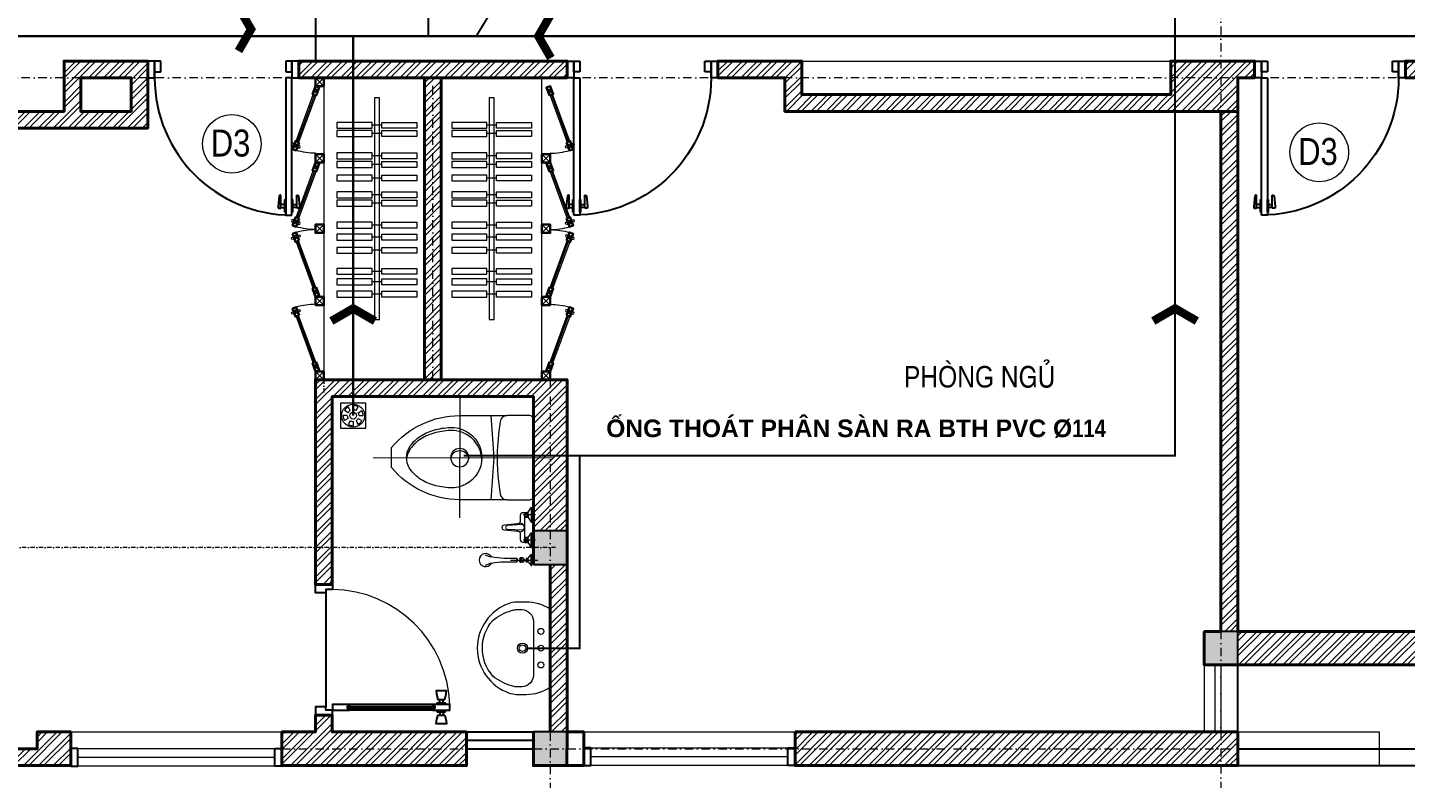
# Model space of a CAD drawing. Header units: millimetres. Extents: x 615730 to 2792744, y 139412 to 597571.
# Drawn here: x 1326353 to 1334570, y 260882 to 265358 of the extents above; entities that cross this region are included whole.
import ezdxf
from ezdxf.enums import TextEntityAlignment as Align

# ---------------------------------------------------------------- set-up
doc = ezdxf.new("R2010")
doc.units = ezdxf.units.MM
doc.header["$MEASUREMENT"] = 0
for name, pattern in [('DASHDOT', [1, 0.5, -0.25, 0, -0.25]), ('DASHED2', [0.375, 0.25, -0.125]), ('HIDDEN2', [0.1875, 0.125, -0.0625])]:
    doc.linetypes.add(name, pattern=pattern)
doc.layers.get('0').update_dxf_attribs({"lineweight": 5})
for name, color, linetype, lineweight in [('1', 1, 'Continuous', 40), ('1L', 1, 'Continuous', 9), ('AN_0.20', 2, 'Continuous', 20), ('CHITIET', 144, 'Continuous', 5), ('HATCH', 42, 'Continuous', 5), ('Ncua', 121, 'Continuous', 18), ('net dut', 6, 'DASHDOT', 40), ('NETNGOAITUONG', 1, 'Continuous', 40), ('NTHAY1', 61, 'Continuous', 25), ('TIM TRUC', 149, 'DASHDOT', 9), ('VATDUNG', 33, 'Continuous', 13), ('VLIEU', 250, 'Continuous', 9)]:
    doc.layers.add(name, color=color, linetype=linetype, lineweight=lineweight)
for name, color, linetype in [('AN_TEXT', 254, 'Continuous'), ('CUA', 132, 'Continuous'), ('DOORS', 1, 'Continuous'), ('NET MANH', 252, 'Continuous'), ('NETCAT', 4, 'Continuous'), ('SWING', 7, 'Continuous'), ('TEXT', 2, 'Continuous'), ('THBI-VS', 1, 'Continuous'), ('VL', 155, 'Continuous')]:
    doc.layers.add(name, color=color, linetype=linetype)
doc.styles.add('romans', font='romans.shx', dxfattribs={"height": 240})
doc.styles.get("Standard").update_dxf_attribs({"font": ''})
doc.styles.add('STYLE2', font='')
doc.styles.get('Standard').set_extended_font_data('VNI-Avo')
doc.styles.get('STYLE2').set_extended_font_data('.VnArial NarrowH')
pattern_1 = [(45, (655694.78, -28752.8), (-44.194174, 44.194174), []), (45, (655694.78, -28721.55), (-44.194174, 44.194174), [])]

# ---------------------------------------------------------------- blocks, each defined once
blk = doc.blocks.new('08PDRR02')
at = {"color": 0, "linetype": 'ByBlock'}
for p, q in [((1, 0), (0, 0)), ((0, 0), (0, -1)), ((1, -1), (1, 0)), ((0, -1), (1, -1))]:
    blk.add_line(p, q, dxfattribs=at)
blk = doc.blocks.new('08PDNB02')
at = {"color": 0, "linetype": 'ByBlock'}
for p, q in [((0, -1.62), (0, 1.62)), ((0, 1.62), (0.25, 1.62)), ((0.25, -1.62), (0.25, 1.62)), ((0.25, 0.38), (1.25, 0.38)), ((1.25, -0.55), (1.25, 2.75)), ((1.25, 2.75), (1.54, 2.75)), ((1.54, 2.75), (1.69, 2.59)), ((1.69, 2.59), (1.95, -0.13)), ((0.25, -1.62), (0, -1.62)), ((1.25, -0.38), (0.25, -0.38)), ((1.95, -0.55), (1.25, -0.55)), ((1.95, -0.13), (1.95, -0.55))]:
    blk.add_line(p, q, dxfattribs=at)
blk = doc.blocks.new('*U45')
at = {"layer": 'DOORS', "color": 0, "linetype": 'Continuous', "ltscale": 200}
for p, q in [((0, 15), (0, 55)), ((900, 15), (900, 55)), ((0, -25), (0, -55)), ((900, -25), (900, -55))]:
    blk.add_line(p, q, dxfattribs=at)
at = {"layer": 'SWING', "color": 1, "linetype": 'Continuous', "ltscale": 200}
blk.add_arc((0, 55), 900, 0, 90, dxfattribs=at)
at = {"layer": 'DOORS', "color": 8, "linetype": 'Continuous', "ltscale": 200, "xscale": 25.4, "yscale": 25.4, "zscale": 25.4, "rotation": 180}
blk.add_blockref('08PDNB02', (0, 895), dxfattribs=at)
at = {"layer": 'DOORS', "color": 0, "linetype": 'Continuous', "ltscale": 200, "xscale": 900, "yscale": 39.99999999999999, "rotation": 90}
blk.add_blockref('08PDRR02', (0, 55), dxfattribs=at)
at = {"layer": 'DOORS', "color": 8, "linetype": 'Continuous', "ltscale": 200, "xscale": 25.4, "yscale": -25.4, "zscale": 25.4}
blk.add_blockref('08PDNB02', (40, 895), dxfattribs=at)
at = {"layer": 'DOORS', "color": 0, "linetype": 'Continuous', "ltscale": 200, "xscale": 45, "yscale": 110}
for p in [(-45, 55), (900, 55)]:
    blk.add_blockref('08PDRR02', p, dxfattribs=at)
at = {"layer": 'DOORS', "color": 1, "linetype": 'Continuous', "ltscale": 200, "xscale": 39.99999999999999, "yscale": 69.99999999999999}
for p in [(0, 15), (860, 15)]:
    blk.add_blockref('08PDRR02', p, dxfattribs=at)
blk = doc.blocks.new('A$C15981CF1')
at = {"color": 8, "linetype": 'Continuous'}
for p, q in [((81, 101.2), (81, 598.8)), ((97.5, 611.2), (97.5, 88.8)), ((114.1, 101.2), (114.1, 598.7)), ((70.9, 60.7), (50.6, 60.7)), ((70.9, 40.5), (50.6, 40.5)), ((124.2, 60.7), (144.5, 60.7)), ((124.2, 40.5), (144.5, 40.5))]:
    blk.add_line(p, q, dxfattribs=at)
for points in [[(101.2, 740.5), (101.2, 801.3), (50.6, 801.3), (50.6, 700), (81, 700), (81, 740.5)], [(780, 740.5), (780, 801.3), (830.6, 801.3), (830.6, 700), (800.3, 700), (800.3, 740.5)], [(81, 598.8), (90.9, 598.8), (90.9, 611.2), (104.2, 611.2), (104.2, 598.7), (114.1, 598.7), (114.1, 700), (81, 700)], [(90.9, 88.8), (90.9, 101.2), (81, 101.2), (81, 0), (114.1, 0), (114.1, 101.3), (104.2, 101.3), (104.2, 88.8)], [(50.6, 30.4), (17.6, 21.8), (0, 20.2), (0, 81), (17.6, 79.4), (50.6, 70.9)], [(144.5, 30.4), (177.5, 21.8), (195.1, 20.2), (195.1, 81), (177.5, 79.4), (144.5, 70.9)]]:
    blk.add_lwpolyline(points, close=True, dxfattribs=at)
for points in [[(81, 78), (75.9, 78, 0.414214), (70.9, 72.9), (70.9, 29.7, 0.414214), (75.9, 24.6), (81, 24.6)], [(114.1, 78), (119.2, 78, -0.414214), (124.2, 72.9), (124.2, 29.7, -0.414214), (119.2, 24.6), (114.1, 24.6)]]:
    blk.add_lwpolyline(points, format="xyb", dxfattribs=at)
at = {"layer": '1L', "color": 8, "linetype": 'Continuous'}
for p, q in [((90.9, 611.2), (90.9, 88.8)), ((104.2, 611.2), (104.2, 88.8))]:
    blk.add_line(p, q, dxfattribs=at)
at = {"layer": '1L', "color": 8}
blk.add_arc((89.9, 710.1), 710.4, 271.94858, 359.18936, dxfattribs=at)
blk = doc.blocks.new('A$C1697067F')
at = {"layer": 'NETCAT', "color": 8, "linetype": 'Continuous'}
blk.add_blockref('A$C15981CF1', (0, 0), dxfattribs=at)
blk = doc.blocks.new('vtt2')
at = {"layer": 'VATDUNG'}
for p, q in [((-10.1, 0), (10.1, 0)), ((10.1, 0), (10.1, -10.1)), ((139.9, 0), (139.9, -10.1)), ((160.1, 0), (139.9, 0)), ((-43.6, -15.6), (-43.6, -11)), ((-43.6, -11), (43.6, -11)), ((-15.7, -33.5), (-43.6, -15.6)), ((-43.6, -15.6), (43.6, -15.6)), ((0, -33.5), (-15.7, -33.5)), ((-14.8, -50.8), (-14.8, -38.7)), ((-13, -36.7), (-13.6, -33.5)), ((-12.8, -36.7), (-9.6, -36.7)), ((10.1, -10.1), (-10.1, -10.1)), ((-9.1, -55.9), (-9.1, -52.7)), ((-6.9, -52.1), (-6.9, -37.3)), ((-4.3, -36.7), (4.3, -36.7)), ((4.3, -52.8), (-4.3, -52.8)), ((0, -33.5), (15.7, -33.5)), ((6.9, -52.1), (6.9, -37.3)), ((9.1, -55.9), (9.1, -52.7)), ((9.6, -36.7), (12.8, -36.7)), ((12.8, -52.8), (9.6, -52.8)), ((13, -36.7), (13.6, -33.5)), ((14.8, -38.7), (14.8, -50.8)), ((15.7, -33.5), (43.6, -15.6)), ((43.6, -15.6), (43.6, -11)), ((57.9, -68.1), (62.6, -155.9)), ((92.1, -68.1), (87.4, -155.9)), ((106.4, -15.6), (106.4, -11)), ((193.6, -11), (106.4, -11)), ((134.3, -33.5), (106.4, -15.6)), ((193.6, -15.6), (106.4, -15.6)), ((150, -33.5), (134.3, -33.5)), ((135.2, -38.7), (135.2, -50.8)), ((137, -36.7), (136.4, -33.5)), ((140.4, -36.7), (137.2, -36.7)), ((137.2, -52.8), (140.4, -52.8)), ((139.9, -10.1), (160.1, -10.1)), ((140.9, -55.9), (140.9, -52.7)), ((143.1, -52.1), (143.1, -37.3)), ((154.3, -36.7), (145.7, -36.7)), ((145.7, -52.8), (154.3, -52.8)), ((150, -33.5), (165.7, -33.5)), ((156.9, -52.1), (156.9, -37.3)), ((159.1, -55.9), (159.1, -52.7)), ((162.8, -36.7), (159.6, -36.7)), ((163, -36.7), (163.6, -33.5)), ((164.8, -50.8), (164.8, -38.7)), ((165.7, -33.5), (193.6, -15.6)), ((193.6, -15.6), (193.6, -11)), ((237.1, -15.3), (237.1, -11)), ((301.9, -11), (237.1, -11)), ((260.9, -34.8), (237.1, -15.3)), ((301.9, -15.3), (237.1, -15.3)), ((257, -65), (257, -78.4)), ((280.5, -36.6), (258.5, -36.6)), ((258.5, -43.3), (258.5, -36.6)), ((258.5, -43.3), (280.5, -43.3)), ((260.9, -34.8), (269.5, -34.8)), ((260.9, -45.1), (269.5, -45.1)), ((265.7, -59.9), (267.2, -47.3)), ((278.1, -34.8), (269.5, -34.8)), ((278.1, -45.1), (269.5, -45.1)), ((273.3, -59.9), (271.8, -47.3)), ((278.1, -34.8), (301.9, -15.3)), ((280.5, -43.3), (280.5, -36.6)), ((282, -65), (282, -78.4)), ((301.9, -15.3), (301.9, -11))]:
    blk.add_line(p, q, dxfattribs=at)
at = {"layer": 'VATDUNG', "linetype": 'Continuous'}
for p, q in [((0, 10.9), (0, -62.4)), ((150, 10.9), (150, -62.4)), ((269.5, -138.3), (269.5, 24)), ((259.5, -43.3), (259.5, -36.6)), ((260.5, -43.3), (260.5, -36.6)), ((261.5, -43.3), (261.5, -36.6)), ((262.5, -43.3), (262.5, -36.6)), ((262.9, -85.1), (262.9, -73.3)), ((263.5, -43.3), (263.5, -36.6)), ((264.5, -43.3), (264.5, -36.6)), ((265.5, -43.3), (265.5, -36.6)), ((266.5, -43.3), (266.5, -36.6)), ((267.5, -43.3), (267.5, -36.6)), ((268.5, -43.3), (268.5, -36.6)), ((269.5, -43.3), (269.5, -36.6)), ((270.5, -43.3), (270.5, -36.6)), ((271.5, -43.3), (271.5, -36.6)), ((272.5, -43.3), (272.5, -36.6)), ((273.5, -43.3), (273.5, -36.6)), ((274.5, -43.3), (274.5, -36.6)), ((275.5, -43.3), (275.5, -36.6)), ((276.1, -85.1), (276.1, -73.3)), ((276.5, -43.3), (276.5, -36.6)), ((277.5, -43.3), (277.5, -36.6)), ((278.5, -43.3), (278.5, -36.6)), ((279.5, -43.3), (279.5, -36.6))]:
    blk.add_line(p, q, dxfattribs=at)
at = {"layer": 'VATDUNG'}
for points in [[(-10.1, -10.1), (-10.1, 0)], [(160.1, -10.1), (160.1, 0)]]:
    blk.add_lwpolyline(points, dxfattribs=at)
for points in [[(-9.6, -52.8), (-12.8, -52.8, -0.414214), (-14.8, -50.8)], [(52.9, -94.7, -0.076151), (50, -87.5, 0.253452), (33.2, -78.4), (1.3, -78.4, -0.414214), (-14.7, -62.4), (-14.7, -55.9), (164.7, -55.9), (164.7, -62.4, -0.414214), (148.7, -78.4), (116.8, -78.4, 0.253452), (100, -87.5, -0.076151), (97.1, -94.7)], [(159.6, -52.8), (162.8, -52.8, 0.414214), (164.8, -50.8)], [(266, -57.5, 0.018576), (264.5, -57.8, 0.076901), (260.7, -59.4, 0.107156), (257.9, -62.2, 0.146395), (257, -65, 0.146395)], [(269.5, -70.5, 0.063925), (264.5, -71.2, 0.076901), (260.7, -72.8, 0.107156), (257.9, -75.6, 0.146395), (257, -78.4, 0.146395), (257.9, -81.2, 0.107156), (260.7, -83.9, 0.045668), (262.9, -85.1, 0.063925)], [(276.1, -85.1, 0.045668), (278.3, -83.9, 0.107156), (281.1, -81.2, 0.146395), (282, -78.4, 0.146395), (281.1, -75.6, 0.107156), (278.3, -72.8, 0.076901), (274.5, -71.2, 0.063925), (269.5, -70.5, 0.063925)], [(282, -65, 0.146395), (281.1, -62.2, 0.107156), (278.3, -59.4, 0.076901), (274.5, -57.8, 0.018576), (273, -57.5, 0.063925)], [(53.1, -96.3), (61.4, -174.7, 1.184895), (88.6, -174.7), (97, -94.9)], [(261.6, -99.8, 0.24616), (259.5, -102.6), (259.5, -176.9, -0.04738), (251, -252.2, 3.957386), (288, -252.2, -0.04738), (279.5, -176.9), (279.5, -102.6, 0.182299), (278.2, -100.3, 0.036518), (277.4, -96.9, 0.144549), (261.6, -96.9, 0.036518), (260.8, -100.3)]]:
    blk.add_lwpolyline(points, format="xyb", dxfattribs=at)
at = {"layer": 'VATDUNG', "linetype": 'Continuous'}
for points in [[(269.5, -72, 0.063925), (264.9, -72.6, 0.076901), (261.5, -74.1, 0.107156), (259.1, -76.4, 0.146395), (258.5, -78.4, 0.146395), (259.1, -80.3, 0.107156), (261.5, -82.7, 0.033209), (262.9, -83.4, 0.063925)], [(276.1, -83.4, 0.033209), (277.5, -82.7, 0.107156), (279.9, -80.3, 0.146395), (280.5, -78.4, 0.146395), (279.9, -76.4, 0.107156), (277.5, -74.1, 0.076901), (274.1, -72.6, 0.063925), (269.5, -72, 0.063925)]]:
    blk.add_lwpolyline(points, format="xyb", dxfattribs=at)
at = {"layer": 'VATDUNG'}
for centre, radius, start, end in [((-12.8, -38.7), 2, 90, 180), ((-22.8, -97.2), 61.9, 75.17338, 77.7048), ((-22.8, 7.7), 61.9, 282.2952, 284.82662), ((8.9, -97.2), 61.9, 102.2952, 104.82662), ((8.9, 7.7), 61.9, 255.17338, 257.7048), ((-8.9, -97.2), 61.9, 75.17338, 77.7048), ((-8.9, 7.7), 61.9, 282.2952, 284.82662), ((22.8, -97.2), 61.9, 102.2952, 104.82662), ((22.8, 7.7), 61.9, 255.17338, 257.7048), ((12.8, -38.7), 2, 0, 90), ((12.8, -50.8), 2, 270, 0), ((75, -81.6), 25.7, 346.81476, 193.18524), ((137.2, -38.7), 2, 90, 180), ((137.2, -50.8), 2, 180, 270), ((127.2, -97.2), 61.9, 75.17338, 77.7048), ((127.2, 7.7), 61.9, 282.2952, 284.82662), ((158.9, -97.2), 61.9, 102.2952, 104.82662), ((158.9, 7.7), 61.9, 255.17338, 257.7048), ((141.1, -97.2), 61.9, 75.17338, 77.7048), ((141.1, 7.7), 61.9, 282.2952, 284.82662), ((172.8, -97.2), 61.9, 102.2952, 104.82662), ((172.8, 7.7), 61.9, 255.17338, 257.7048), ((162.8, -38.7), 2, 0, 90), ((261.3, -36.3), 1.64, 104.04866, 187.50649), ((261.3, -43.6), 1.64, 172.49351, 255.95134), ((269.1, -43.3), 4.42, 204.18155, 274.5789), ((268, -60.2), 2.4, 173.05359, 247.30921), ((269.5, -56.7), 6.2, 247.30921, 292.69079), ((269.9, -43.3), 4.42, 265.4211, 335.81845), ((271, -60.2), 2.4, 292.69079, 6.94641), ((277.7, -36.3), 1.64, 352.49351, 75.95134), ((277.7, -43.6), 1.64, 284.04866, 7.50649), ((75, -81.6), 25.7, 210.60404, 233.59857), ((33.2, -98.4), 20, 6.01469, 10.67815), ((75, -155.3), 12.4, 183.07101, 356.92899), ((75, -81.6), 25.7, 306.40143, 329.39596), ((116.8, -98.4), 20, 169.32185, 173.98531), ((269.5, -126.6), 28, 73.54982, 106.45018), ((275.8, -103.2), 3.78, 49.83614, 63.82585), ((-23251, 9104.2), 25297.4, 338.19981, 338.25273), ((31.2, -193.6), 227.5, 340.69292, 344.59806), ((-141.1, -169.6), 400.7, 347.84108, 348.1128), ((680.1, -169.6), 400.7, 191.8872, 192.15892), ((507.8, -193.6), 227.5, 195.40194, 199.30708), ((23790, 9104.2), 25297.4, 201.74727, 201.80019)]:
    blk.add_arc(centre, radius, start, end, dxfattribs=at)
blk = doc.blocks.new('A$C2E0F34A2')
at = {"color": 126, "lineweight": 9}
for p, q in [((0, 0), (50, 50)), ((50, 0), (0, 50))]:
    blk.add_line(p, q, dxfattribs=at)
at = {"lineweight": 30}
blk.add_lwpolyline([(50, 50), (0, 50), (0, 0), (50, 0)], close=True, dxfattribs=at)
blk = doc.blocks.new('A$C53DA2F3A')
at = {"color": 126, "lineweight": 9}
for p, q in [((91, 51), (579, 229)), ((572, 248), (671, 240)), ((586, 209), (656, 279)), ((0, 39), (98, 31)), ((14, 0), (84, 70))]:
    blk.add_line(p, q, dxfattribs=at)
blk.add_lwpolyline([(96, 37), (584, 215), (574, 242), (86, 64)], close=True)
at = {"lineweight": 30}
for points in [[(586, 209), (671, 240), (656, 279), (572, 248)], [(98, 31), (14, 0), (0, 39), (84, 70)]]:
    blk.add_lwpolyline(points, close=True, dxfattribs=at)
for centre in [(609, 276), (633, 212)]:
    blk.add_circle(centre, 13.3)
at = {"color": 126, "lineweight": 9}
blk.add_arc((-10, 37), 710, 0.1773, 16.5715, dxfattribs=at)
blk = doc.blocks.new('A$C7FCA254A')
at = {"layer": 'VLIEU', "extrusion": (-1.22461e-16, 4.94336e-30, -1)}
for points in [[(-410.4, 570), (-409.8, 0)], [(-557.6, 484.3), (-571.6, 284.8), (-557.2, 85.3)], [(0, 285.4), (-851.7, 284.5)]]:
    blk.add_lwpolyline(points, dxfattribs=at)
for points in [[(-634.1, 85.3), (-409.9, 85.5, 0.218492), (-87, 237.8), (-87.1, 332.8, 0.218492), (-410.3, 484.5), (-634.5, 484.3)], [(-514.6, 277.8, -0.414259), (-365.1, 413.4, -0.060335), (-287.3, 401.1, -0.081386), (-219.1, 369.1, -0.106971), (-171.7, 318.9, -0.116903), (-158.6, 278.1, -0.116903)]]:
    blk.add_lwpolyline(points, format="xyb", dxfattribs=at)
for points in [[(-761.4, 108.9), (-761.8, 460.4, -0.414214), (-738, 484.2), (-634.5, 484.3, -0.379919), (-601.4, 455), (-594.5, 397.1, -0.059314), (-594.2, 172.5), (-601.1, 114.6, -0.379919), (-634.1, 85.3), (-737.6, 85.2, -0.414214)], [(-365.1, 427.6, 1.051391), (-364.8, 142.5, 0.060335), (-287, 154.9, 0.081386), (-218.9, 187, 0.106971), (-171.6, 237.3, 0.136416), (-158.3, 285.3, 0.136416), (-171.7, 333.2, 0.106971), (-219.1, 383.4, 0.081386), (-287.3, 415.4, 0.060335)]]:
    blk.add_lwpolyline(points, format="xyb", close=True, dxfattribs=at)
blk.add_circle((-410.1, 285), 42.8, dxfattribs=at)
blk.add_arc((-410.1, 275.5), 42.8, 6.43877, 173.68003, dxfattribs=at)
blk = doc.blocks.new('A$C27AD62B1')
at = {"layer": 'NETCAT', "rotation": 90}
blk.add_blockref('A$C7FCA254A', (570, 0), dxfattribs=at)
blk = doc.blocks.new('LAV3')
at = {"color": 0, "linetype": 'ByBlock'}
for points in [[(-275, -203.4, 0.073543), (-267, -244.9, 0.712116), (267.1, -244.4, 0.073543), (275, -202.9), (275, -143.5, 0.151566), (231.8, 0), (-231.8, 0, 0.152056), (-275, -144)], [(166, -342.6, -0.374236), (-165.7, -342.9, -0.103818), (-224.5, -230, -0.071348), (-230, -202.3), (-230, -170, -0.399589), (-160, -99.9), (151.7, -99.9, -0.433457), (230, -169.6), (230, -201.9, -0.071348), (224.6, -229.6, -0.103818)]]:
    blk.add_lwpolyline(points, format="xyb", close=True, dxfattribs=at)
for centre, radius in [((-100.1, -56), 18), ((-0.1, -55.9), 18), ((99.9, -55.9), 18), ((0, -165.5), 30), ((0, -165.5), 20)]:
    blk.add_circle(centre, radius, dxfattribs=at)
blk = doc.blocks.new('GA')
at = {"layer": 'VATDUNG', "ltscale": 3}
for p, q in [((-35.1, 0), (-60, 0)), ((-30.4, 17.5), (-52, 30)), ((-17.5, 30.4), (-30, 52)), ((0, 35.1), (0, 60)), ((17.5, 30.4), (30, 52)), ((30.4, 17.5), (52, 30)), ((-30.4, -17.5), (-52, -30)), ((-17.5, -30.4), (-30, -52)), ((0, -35.1), (0, -60)), ((17.5, -30.4), (30, -52)), ((30.4, -17.5), (52, -30)), ((35.1, 0), (60, 0))]:
    blk.add_line(p, q, dxfattribs=at)
blk.add_lwpolyline([(-75, -75), (75, -75), (75, 75), (-75, 75)], close=True, dxfattribs=at)
for radius in [68.4, 20.2]:
    blk.add_circle((0, 0), radius, dxfattribs=at)
for radius, start, end in [(60, 180, 210), (60, 120, 150), (35.1, 180, 210), (35.1, 120, 150), (60, 60, 90), (35.1, 60, 90), (35.1, 0, 30), (60, 0, 30), (60, 240, 270), (35.1, 240, 270), (35.1, 300, 330), (60, 300, 330)]:
    blk.add_arc((0, 0), radius, start, end, dxfattribs=at)

msp = doc.modelspace()

# ---------------------------------------------------------------- hatches: boundary and pattern name
at = {"layer": 'VLIEU', "ltscale": 10}
h = msp.add_hatch(dxfattribs=at)
h.set_pattern_fill('STEEL', color=256, scale=500, style=0)
h.set_pattern_definition(pattern_1)
h.paths.add_polyline_path([(1322269.6, 266077.4), (1322069.6, 266077.4), (1322069.6, 265558.8), (1322269.6, 265558.8)])
h.paths.add_polyline_path([(1322269.6, 265358.8), (1322069.6, 265358.8), (1322069.6, 264958.8), (1322469.6, 264958.8), (1322469.6, 265058.8), (1322469.6, 265158.8), (1322269.6, 265158.8)])
h.paths.add_polyline_path([(1324269.9, 265158.8), (1323369.9, 265158.8), (1323369.9, 264958.8), (1324169.9, 264958.8), (1324169.9, 262358.8), (1322569.9, 262358.8), (1322569.9, 262258.8), (1322069.9, 262258.8), (1322069.9, 262358.8), (1321669.9, 262358.8), (1321669.9, 262258.8), (1321169.9, 262258.8), (1321169.9, 262358.8), (1320769.9, 262358.8), (1320769.9, 262733.8), (1320569.9, 262733.8), (1320569.9, 262058.8), (1321169.9, 262058.8), (1321169.9, 262158.8), (1321669.9, 262158.8), (1321669.9, 262058.8), (1322069.9, 262058.8), (1322069.9, 262158.8), (1322569.9, 262158.8), (1322569.9, 262058.8), (1322969.9, 262058.8), (1322969.9, 262158.8), (1323469.9, 262158.8), (1323469.9, 262058.8), (1324069.9, 262058.8), (1324069.9, 261958.8), (1324269.9, 261958.8), (1324269.9, 264758.8), (1327069.9, 264758.8), (1327069.9, 265158.8), (1326570.4, 265158.8), (1326570.4, 264858.8), (1324269.9, 264858.8)])
h.paths.add_polyline_path([(1326670.4, 265058.8), (1326969.9, 265058.8), (1326969.9, 264858.8), (1326670.4, 264858.8)], flags=16)
h = msp.add_hatch(dxfattribs=at)
h.set_pattern_fill('STEEL', color=256, scale=500, style=0)
h.set_pattern_definition(pattern_1)
h.paths.add_polyline_path([(1328819.9, 265058.8), (1328719.9, 265058.8), (1328719.9, 263258.8), (1328819.9, 263258.8)])
h.paths.add_polyline_path([(1329569.9, 265158.8), (1327969.9, 265158.8), (1327969.9, 265058.8), (1329369.9, 265058.8), (1329469.9, 265058.8), (1329569.9, 265058.8)])
h = msp.add_hatch(dxfattribs=at)
h.set_pattern_fill('STEEL', color=256, scale=500, style=0)
h.set_pattern_definition(pattern_1)
h.paths.add_polyline_path([(1333569.9, 265058.8), (1333669.9, 265058.8), (1333669.9, 265158.8), (1333169.9, 265158.8), (1333169.9, 264958.7), (1330969.4, 264958.7), (1330969.4, 265158.8), (1330469.9, 265158.8), (1330469.9, 265058.8), (1330869.4, 265058.8), (1330869.4, 264858.7), (1333569.9, 264858.7)])
h = msp.add_hatch(dxfattribs=at)
h.set_pattern_fill('STEEL', color=256, scale=500, style=0)
h.set_pattern_definition(pattern_1)
h.paths.add_polyline_path([(1336869.7, 265158.8), (1334569.8, 265158.8), (1334569.8, 265058.8), (1336869.7, 265058.8)])
h.paths.add_polyline_path([(1337069.7, 264858.8), (1338269.3, 264858.8), (1338269.3, 265158.8), (1338169.3, 265158.8), (1338169.3, 264958.8), (1337069.7, 264958.8), (1337069.7, 264958.8), (1336869.7, 264958.8), (1336869.7, 261758.8), (1336469.7, 261758.8), (1336469.7, 261558.8), (1338194.7, 261558.8), (1338194.7, 261758.8), (1337269.7, 261758.8), (1337069.7, 261758.8), (1337069.7, 263758.8), (1337372.4, 263758.8, -0.84099), (1337421.6, 263758.8), (1337522.4, 263758.8, -0.84099), (1337571.6, 263758.8), (1337672.4, 263758.8, -0.84099), (1337721.6, 263758.8), (1338189.7, 263758.8), (1338189.7, 263858.8), (1337069.7, 263858.8), (1337069.7, 264034), (1337069.7, 264034), (1337069.7, 264610), (1337069.7, 264610)])
h = msp.add_hatch(dxfattribs=at)
h.set_pattern_fill('STEEL', color=256, scale=500, style=0)
h.set_pattern_definition(pattern_1)
h.paths.add_polyline_path([(1333569.9, 263308.8), (1333569.9, 264858.7), (1333469.9, 264858.7), (1333469.9, 263417.1), (1333469.9, 263417.1), (1333469.9, 261758.8), (1333569.9, 261758.8), (1333569.9, 263308.8)])
h = msp.add_hatch(dxfattribs=at)
h.set_pattern_fill('STEEL', color=256, scale=500, style=0)
h.set_pattern_definition(pattern_1)
h.paths.add_polyline_path([(1328169.9, 263158.8), (1329369.9, 263158.8), (1329369.9, 263010.1, -0.000071), (1329369.9, 263010.1), (1329369.9, 262600.5), (1329369.9, 262357.7), (1329569.9, 262357.7), (1329569.9, 263258.8), (1328069.9, 263258.8), (1328069.9, 262038.8), (1328169.9, 262038.8)])
h.paths.add_polyline_path([(1329569.9, 262157.7), (1329469.7, 262157.7), (1329469.8, 261835.5, -0.071668), (1329470.8, 261828.5, -0.071598), (1329469.8, 261821.4), (1329469.8, 261685.5, -0.070921), (1329470.8, 261678.5, -0.070851), (1329469.8, 261671.5), (1329469.8, 261535.4, -0.070166), (1329470.8, 261528.5, -0.070096), (1329469.8, 261521.6), (1329469.9, 261158.8), (1329569.9, 261158.8), (1329569.9, 261158.8)])
h = msp.add_hatch(dxfattribs=at)
h.set_pattern_fill('STEEL', color=256, scale=500, style=0)
h.set_pattern_definition([(45, (655694.78, -27707.97), (-44.194174, 44.194174), []), (45, (655694.78, -27676.72), (-44.194174, 44.194174), [])])
h.paths.add_polyline_path([(1335209.7, 261758.8), (1333569.9, 261758.8), (1333569.9, 261558.8), (1335209.7, 261558.8)])
h = msp.add_hatch(dxfattribs=at)
h.set_pattern_fill('STEEL', color=256, scale=500, style=0)
h.set_pattern_definition(pattern_1)
h.paths.add_polyline_path([(1326609.9, 261060.5), (1326609.9, 261158.8), (1326409.9, 261158.8), (1326409.9, 261058.8), (1324269.9, 261058.8), (1324269.9, 261358.8), (1324069.9, 261358.8), (1324069.9, 261158.8), (1323469.9, 261158.8), (1323469.9, 260958.8), (1326609.9, 260958.8)])
h = msp.add_hatch(dxfattribs=at)
h.set_pattern_fill('STEEL', color=256, scale=500, style=0)
h.set_pattern_definition(pattern_1)
h.paths.add_polyline_path([(1328969.9, 261158.8), (1328169.9, 261158.8), (1328169.9, 261258.8), (1328069.9, 261258.8), (1328069.9, 261158.8), (1327869.9, 261158.8), (1327869.9, 260958.8), (1328969.9, 260958.8)])
h = msp.add_hatch(dxfattribs=at)
h.set_pattern_fill('STEEL', color=256, scale=500, style=0)
h.set_pattern_definition(pattern_1)
h.paths.add_polyline_path([(1333569.9, 261158.8), (1330929.9, 261158.8), (1330929.9, 260958.8), (1333569.9, 260958.8), (1333569.9, 261058.8), (1333569.9, 261058.8)])

# ---------------------------------------------------------------- linework, layer by layer
at = {"layer": 'AN_0.20', "color": 3}
for centre in [(1327571.3, 264665.1), (1334056, 264614.6)]:
    msp.add_circle(centre, 175, dxfattribs=at)
at = {"layer": 'CUA'}
for points in [[(1326652.1, 261060.5), (1326609.9, 261060.5), (1326609.9, 260954.8), (1326652.1, 260954.8), (1326652.1, 261060.5)], [(1327827.6, 261060.5), (1327869.9, 261060.5), (1327869.9, 260954.8), (1327827.6, 260954.8), (1327827.6, 261060.5)], [(1329712.1, 261064.4), (1329669.9, 261064.4), (1329669.9, 260958.8), (1329712.1, 260958.8), (1329712.1, 261064.4)], [(1330887.6, 261064.4), (1330929.9, 261064.4), (1330929.9, 260958.8), (1330887.6, 260958.8), (1330887.6, 261064.4)]]:
    msp.add_lwpolyline(points, dxfattribs=at)
at = {"layer": 'HATCH'}
msp.add_line((1330969.4, 265158.8), (1333169.9, 265158.8), dxfattribs=at)
at = {"layer": 'net dut', "linetype": 'HIDDEN2', "ltscale": 400, "const_width": 12.1}
for points, elevation in [([(1328743.6, 267158.1), (1328743.6, 265307.1)], 280), ([(1329209.3, 262805.3), (1329609.7, 262805.3)], 126.9)]:
    msp.add_lwpolyline(points, dxfattribs=dict(at, elevation=elevation))
for points in [[(1328953.7, 262805.3), (1333195.9, 262805.3), (1333195.9, 265786.3), (1332530.7, 265786.3)], [(1330114.9, 265815.1), (1329337.6, 265815.1), (1329028.6, 265307.1)], [(1338551.4, 262966.8), (1336699.7, 262966.8), (1336699.7, 265307.1), (1323311.8, 265307.1)], [(1328294.6, 263044.8), (1328294.6, 265307.1)], [(1329324.3, 261658.2), (1329645.9, 261658.2), (1329645.9, 262805.3)]]:
    msp.add_lwpolyline(points, dxfattribs=at)
at = {"layer": 'net dut', "color": 9, "linetype": 'DASHED2', "elevation": 126.9}
msp.add_lwpolyline([(1327610.9, 265478.3, 50, 50, 0), (1327685.9, 265348.4, 50, 50, 0), (1327610.9, 265218.5, 50, 50, 0), (1327685.9, 265348.4, 0, 0, 0), (1327563.5, 265348.4, 0, 0, 0)], format="xyseb", dxfattribs=at)
at = {"layer": 'net dut', "color": 9, "linetype": 'DASHED2'}
for points in [[(1329473.8, 265437, 50, 50, 0), (1329398.8, 265307.1, 50, 50, 0), (1329473.8, 265177.2, 50, 50, 0), (1329398.8, 265307.1, 0, 0, 0), (1329521.2, 265307.1, 0, 0, 0)], [(1328424.5, 263608.9, 50, 50, 0), (1328294.6, 263683.9, 50, 50, 0), (1328164.7, 263608.9, 50, 50, 0), (1328294.6, 263683.9, 0, 0, 0), (1328294.6, 263561.4, 0, 0, 0)], [(1333325.8, 263608.9, 50, 50, 0), (1333195.9, 263683.9, 50, 50, 0), (1333066, 263608.9, 50, 50, 0), (1333195.9, 263683.9, 0, 0, 0), (1333195.9, 263561.4, 0, 0, 0)]]:
    msp.add_lwpolyline(points, format="xyseb", dxfattribs=at)
at = {"layer": 'NET MANH'}
for points in [[(1329369.7, 262157.7), (1329569.7, 262157.7), (1329569.7, 262357.7), (1329369.7, 262357.7)], [(1333369.9, 261558.8), (1333569.9, 261558.8), (1333569.9, 261758.8), (1333369.9, 261758.8)], [(1329369.7, 260958.8), (1329569.7, 260958.8), (1329569.7, 261158.8), (1329369.7, 261158.8)]]:
    msp.add_lwpolyline(points, close=True, dxfattribs=at)
for points in [[(1329369.9, 262357.7), (1329569.9, 262357.7), (1329369.9, 262157.7), (1329569.9, 262157.7)], [(1333369.9, 261758.8), (1333569.9, 261758.8), (1333369.9, 261558.8), (1333569.9, 261558.8)], [(1329369.9, 261158.8), (1329569.9, 261158.8), (1329369.9, 260958.8), (1329569.9, 260958.8)]]:
    msp.add_solid(points, dxfattribs=at)
at = {"layer": 'NETNGOAITUONG'}
for p, q in [((1328719.9, 263258.8), (1328719.9, 265058.8)), ((1328819.9, 263258.8), (1328819.9, 265058.8)), ((1329469.7, 262157.7), (1329469.9, 261158.8)), ((1333369.9, 261558.8), (1333369.9, 261758.8))]:
    msp.add_line(p, q, dxfattribs=at)
for points in [[(1324269.9, 264758.8), (1327069.9, 264758.8), (1327069.9, 265158.8), (1326570.4, 265158.8), (1326570.4, 264858.8), (1324269.9, 264858.8)], [(1327969.9, 265058.8), (1329369.9, 265058.8), (1329369.9, 265058.8), (1329469.9, 265058.8), (1329469.9, 265058.8), (1329569.9, 265058.8), (1329569.9, 265158.8), (1327969.9, 265158.8), (1327969.9, 265058.8), (1327969.9, 265058.8)], [(1337069.7, 265158.8), (1334569.8, 265158.8), (1334569.8, 265058.8), (1336869.7, 265058.8)], [(1333369.9, 261758.8), (1333369.9, 261558.8), (1333369.9, 261558.8), (1335209.7, 261558.8), (1335209.7, 261758.8), (1333569.9, 261758.8), (1333569.9, 263308.8), (1333569.9, 263308.8), (1333569.9, 264858.7)], [(1333369.9, 261758.8), (1333469.9, 261758.8), (1333469.9, 263417.1), (1333469.9, 263417.1), (1333469.9, 264858.7)], [(1329569.9, 261158.8), (1329569.9, 261158.8), (1329569.9, 261158.8), (1329569.9, 263258.8), (1328069.9, 263258.8), (1328069.9, 262038.8), (1328169.9, 262038.8), (1328169.9, 263158.8), (1329369.9, 263158.8), (1329369.9, 262157.7)], [(1333469.9, 261558.8), (1333469.9, 261558.8)], [(1326609.9, 260958.8), (1326609.9, 261158.8), (1326409.9, 261158.8), (1326409.9, 261058.8), (1324269.9, 261058.8), (1324269.9, 261358.8), (1324069.9, 261358.8), (1324069.9, 261158.8), (1323469.9, 261158.8), (1323469.9, 260958.8), (1326609.9, 260958.8)], [(1328969.9, 261158.8), (1328169.9, 261158.8), (1328169.9, 261258.8), (1328069.9, 261258.8), (1328069.9, 261158.8), (1327869.9, 261158.8), (1327869.9, 260958.8)], [(1327869.9, 260958.8), (1328969.9, 260958.8), (1328969.9, 261158.8)], [(1328969.9, 261158.8), (1328169.9, 261158.8)], [(1329369.9, 261160.4), (1329369.9, 260958.8), (1329669.9, 260958.8), (1329669.9, 261158.8), (1329569.9, 261158.8), (1329569.7, 260958.8)], [(1333569.9, 261158.8), (1330929.9, 261158.8)], [(1330929.9, 261158.8), (1330929.9, 260958.8), (1333569.9, 260958.8), (1333569.9, 261058.8), (1333569.9, 261058.8), (1333569.9, 261158.8), (1330929.9, 261158.8)], [(1329369.9, 260959.9), (1329369.9, 260959.9)]]:
    msp.add_lwpolyline(points, dxfattribs=at)
for points in [[(1333569.9, 264858.7), (1333569.9, 265058.8), (1333669.9, 265058.8), (1333669.9, 265158.8), (1333169.9, 265158.8), (1333169.9, 264958.7), (1330969.4, 264958.7), (1330969.4, 265158.8), (1330469.9, 265158.8), (1330469.9, 265058.8), (1330869.4, 265058.8), (1330869.4, 264858.7), (1333569.9, 264858.7)], [(1326670.4, 265058.8), (1326969.9, 265058.8), (1326969.9, 264858.8), (1326670.4, 264858.8)]]:
    msp.add_lwpolyline(points, close=True, dxfattribs=at)
at = {"layer": 'TIM TRUC', "ltscale": 100}
for p, q in [((1333469.9, 273573.3), (1333469.9, 259062)), ((1329369.9, 265058.8), (1319809.9, 265058.8)), ((1328769.9, 263258.8), (1328769.9, 265058.8)), ((1342223.9, 265058.8), (1329469.9, 265058.8)), ((1329469.4, 263258.8), (1329470, 259062)), ((1327869.9, 261058.8), (1333569.9, 261058.8))]:
    msp.add_line(p, q, dxfattribs=at)
at = {"layer": 'TIM TRUC', "ltscale": 50}
for p, q in [((1328119.9, 263258.8), (1328119.9, 263158.8)), ((1329501.6, 262258.8), (1322569.9, 262258.8))]:
    msp.add_line(p, q, dxfattribs=at)
at = {"layer": 'VATDUNG'}
for points in [[(1328421, 264938.6), (1328421, 263618.4), (1328451, 263618.4), (1328451, 264938.6)], [(1329105.3, 264938.6), (1329105.3, 263618.4), (1329135.3, 263618.4), (1329135.3, 264938.6)], [(1328407, 264758.2), (1328407, 264793.1), (1328197.8, 264793.1), (1328197.8, 264758.2)], [(1328674.3, 264793.1), (1328674.3, 264758.2), (1328465.1, 264758.2), (1328465.1, 264793.1)], [(1329091.3, 264758.2), (1329091.3, 264793.1), (1328882.1, 264793.1), (1328882.1, 264758.2)], [(1329358.6, 264793.1), (1329358.6, 264758.2), (1329149.4, 264758.2), (1329149.4, 264793.1)], [(1328407, 264709), (1328407, 264743.9), (1328197.8, 264743.9), (1328197.8, 264709)], [(1328674.3, 264743.9), (1328674.3, 264709), (1328465.1, 264709), (1328465.1, 264743.9)], [(1329091.3, 264709), (1329091.3, 264743.9), (1328882.1, 264743.9), (1328882.1, 264709)], [(1329358.6, 264743.9), (1329358.6, 264709), (1329149.4, 264709), (1329149.4, 264743.9)], [(1328407, 264575.9), (1328407, 264610.8), (1328197.8, 264610.8), (1328197.8, 264575.9)], [(1328674.3, 264610.8), (1328674.3, 264575.9), (1328465.1, 264575.9), (1328465.1, 264610.8)], [(1329091.3, 264575.9), (1329091.3, 264610.8), (1328882.1, 264610.8), (1328882.1, 264575.9)], [(1329358.6, 264610.8), (1329358.6, 264575.9), (1329149.4, 264575.9), (1329149.4, 264610.8)], [(1328407, 264524.5), (1328407, 264559.4), (1328197.8, 264559.4), (1328197.8, 264524.5)], [(1328674.3, 264559.4), (1328674.3, 264524.5), (1328465.1, 264524.5), (1328465.1, 264559.4)], [(1329091.3, 264524.5), (1329091.3, 264559.4), (1328882.1, 264559.4), (1328882.1, 264524.5)], [(1329358.6, 264559.4), (1329358.6, 264524.5), (1329149.4, 264524.5), (1329149.4, 264559.4)], [(1328407, 264444.1), (1328407, 264479), (1328197.8, 264479), (1328197.8, 264444.1)], [(1328674.3, 264479), (1328674.3, 264444.1), (1328465.1, 264444.1), (1328465.1, 264479)], [(1329091.3, 264444.1), (1329091.3, 264479), (1328882.1, 264479), (1328882.1, 264444.1)], [(1329358.6, 264479), (1329358.6, 264444.1), (1329149.4, 264444.1), (1329149.4, 264479)], [(1328407, 264343.6), (1328407, 264378.4), (1328197.8, 264378.4), (1328197.8, 264343.6)], [(1328674.3, 264378.4), (1328674.3, 264343.6), (1328465.1, 264343.6), (1328465.1, 264378.4)], [(1329091.3, 264343.6), (1329091.3, 264378.4), (1328882.1, 264378.4), (1328882.1, 264343.6)], [(1329358.6, 264378.4), (1329358.6, 264343.6), (1329149.4, 264343.6), (1329149.4, 264378.4)], [(1328407, 264294.4), (1328407, 264329.3), (1328197.8, 264329.3), (1328197.8, 264294.4)], [(1328674.3, 264329.3), (1328674.3, 264294.4), (1328465.1, 264294.4), (1328465.1, 264329.3)], [(1329091.3, 264294.4), (1329091.3, 264329.3), (1328882.1, 264329.3), (1328882.1, 264294.4)], [(1329358.6, 264329.3), (1329358.6, 264294.4), (1329149.4, 264294.4), (1329149.4, 264329.3)], [(1328407, 264162.6), (1328407, 264197.5), (1328197.8, 264197.5), (1328197.8, 264162.6)], [(1328674.3, 264197.5), (1328674.3, 264162.6), (1328465.1, 264162.6), (1328465.1, 264197.5)], [(1329091.3, 264162.6), (1329091.3, 264197.5), (1328882.1, 264197.5), (1328882.1, 264162.6)], [(1329358.6, 264197.5), (1329358.6, 264162.6), (1329149.4, 264162.6), (1329149.4, 264197.5)], [(1328407, 264091.1), (1328407, 264126), (1328197.8, 264126), (1328197.8, 264091.1)], [(1328674.3, 264126), (1328674.3, 264091.1), (1328465.1, 264091.1), (1328465.1, 264126)], [(1329091.3, 264091.1), (1329091.3, 264126), (1328882.1, 264126), (1328882.1, 264091.1)], [(1329358.6, 264126), (1329358.6, 264091.1), (1329149.4, 264091.1), (1329149.4, 264126)], [(1328407, 264012.9), (1328407, 264047.8), (1328197.8, 264047.8), (1328197.8, 264012.9)], [(1328674.3, 264047.8), (1328674.3, 264012.9), (1328465.1, 264012.9), (1328465.1, 264047.8)], [(1329091.3, 264012.9), (1329091.3, 264047.8), (1328882.1, 264047.8), (1328882.1, 264012.9)], [(1329358.6, 264047.8), (1329358.6, 264012.9), (1329149.4, 264012.9), (1329149.4, 264047.8)], [(1328407, 263887.4), (1328407, 263922.3), (1328197.8, 263922.3), (1328197.8, 263887.4)], [(1328407, 263824.8), (1328407, 263859.7), (1328197.8, 263859.7), (1328197.8, 263824.8)], [(1328674.3, 263922.3), (1328674.3, 263887.4), (1328465.1, 263887.4), (1328465.1, 263922.3)], [(1328674.3, 263859.7), (1328674.3, 263824.8), (1328465.1, 263824.8), (1328465.1, 263859.7)], [(1329091.3, 263887.4), (1329091.3, 263922.3), (1328882.1, 263922.3), (1328882.1, 263887.4)], [(1329091.3, 263824.8), (1329091.3, 263859.7), (1328882.1, 263859.7), (1328882.1, 263824.8)], [(1329358.6, 263922.3), (1329358.6, 263887.4), (1329149.4, 263887.4), (1329149.4, 263922.3)], [(1329358.6, 263859.7), (1329358.6, 263824.8), (1329149.4, 263824.8), (1329149.4, 263859.7)], [(1328407, 263751.1), (1328407, 263786), (1328197.8, 263786), (1328197.8, 263751.1)], [(1328674.3, 263786), (1328674.3, 263751.1), (1328465.1, 263751.1), (1328465.1, 263786)], [(1329091.3, 263751.1), (1329091.3, 263786), (1328882.1, 263786), (1328882.1, 263751.1)], [(1329358.6, 263786), (1329358.6, 263751.1), (1329149.4, 263751.1), (1329149.4, 263786)]]:
    msp.add_lwpolyline(points, close=True, dxfattribs=at)
for points in [[(1328465.1, 264775.6), (1328407, 264775.6)], [(1329149.4, 264775.6), (1329091.3, 264775.6)], [(1328465.1, 264726.5), (1328407, 264726.5)], [(1329149.4, 264726.5), (1329091.3, 264726.5)], [(1328465.1, 264593.3), (1328407, 264593.3)], [(1329149.4, 264593.3), (1329091.3, 264593.3)], [(1328465.1, 264542), (1328407, 264542)], [(1329149.4, 264542), (1329091.3, 264542)], [(1328465.1, 264461.5), (1328407, 264461.5)], [(1329149.4, 264461.5), (1329091.3, 264461.5)], [(1328465.1, 264361), (1328407, 264361)], [(1329149.4, 264361), (1329091.3, 264361)], [(1328465.1, 264311.9), (1328407, 264311.9)], [(1329149.4, 264311.9), (1329091.3, 264311.9)], [(1328465.1, 264180.1), (1328407, 264180.1)], [(1329149.4, 264180.1), (1329091.3, 264180.1)], [(1328465.1, 264108.6), (1328407, 264108.6)], [(1329149.4, 264108.6), (1329091.3, 264108.6)], [(1328465.1, 264030.4), (1328407, 264030.4)], [(1329149.4, 264030.4), (1329091.3, 264030.4)], [(1328465.1, 263904.8), (1328407, 263904.8)], [(1329149.4, 263904.8), (1329091.3, 263904.8)], [(1328465.1, 263842.3), (1328407, 263842.3)], [(1328465.1, 263768.6), (1328407, 263768.6)], [(1329149.4, 263842.3), (1329091.3, 263842.3)], [(1329149.4, 263768.6), (1329091.3, 263768.6)]]:
    msp.add_lwpolyline(points, dxfattribs=at)
at = {"layer": 'VL', "ltscale": 10}
for p, q in [((1328069.4, 266458.3), (1328069.4, 265158.8)), ((1328130.6, 261988.1), (1328130.6, 261309.4)), ((1333569.9, 261158.8), (1333569.9, 261558.8)), ((1328969.9, 261158.8), (1329369.9, 261158.8)), ((1328969.9, 261109.7), (1329369.9, 261109.7)), ((1328969.9, 261058.8), (1329369.9, 261058.8)), ((1333569.9, 261058.8), (1341460.6, 261058.8)), ((1333569.9, 260958.8), (1341456.2, 260958.8))]:
    msp.add_line(p, q, dxfattribs=at)
at = {"layer": 'VLIEU', "ltscale": 10}
for p, q in [((1328119.9, 265008.8), (1328119.9, 263308.8)), ((1329419.2, 263258.8), (1329419.2, 265058.8)), ((1333369.9, 261558.8), (1333369.9, 261158.8)), ((1333434.1, 261558.8), (1333434.1, 261158.8)), ((1333469.9, 261558.8, 280), (1333469.9, 261158.8)), ((1326609.9, 261158.8), (1327869.9, 261158.8)), ((1329669.9, 261158.8), (1330929.9, 261158.8)), ((1326652.1, 261007.7), (1327827.6, 261007.7)), ((1329712.1, 261011.6), (1330887.6, 261011.6))]:
    msp.add_line(p, q, dxfattribs=at)
for points in [[(1333569.9, 261158.8), (1334413.1, 261158.8), (1334413.1, 260958.8), (1333569.9, 260958.8)], [(1326652.1, 261060.5), (1327827.6, 261060.5), (1327827.6, 260954.8), (1326652.1, 260954.8)], [(1329712.1, 261064.4), (1330887.6, 261064.4), (1330887.6, 260958.8), (1329712.1, 260958.8)]]:
    msp.add_lwpolyline(points, close=True, dxfattribs=at)

# ---------------------------------------------------------------- block references
at = {"layer": '1'}
msp.add_blockref('GA', (1328294.6, 263044.8), dxfattribs=at)
at = {"layer": 'CHITIET', "xscale": 1.260000000009313, "yscale": 1.260000000009313, "zscale": 1.260000000009313, "rotation": 270}
msp.add_blockref('A$C27AD62B1', (1328413.2, 263153.3), dxfattribs=at)
at = {"layer": 'Ncua', "yscale": 0.5711160327773541}
for p, xscale, zscale, rotation in [((1328092.3, 265008.8), -0.5711160327773541, 0.57111603279025, 90), ((1329447.5, 265008.8), 0.5711160327773541, 0.5711160327773541, 270), ((1328092.3, 264554), -0.5711160327773541, 0.57111603279025, 90), ((1329447.5, 264554), 0.5711160327773541, 0.5711160327773541, 270), ((1328092.3, 263754), 0.5711160327773541, 0.5711160327773541, 90), ((1329447.5, 263754), -0.5711160327773541, 0.57111603279025, 270), ((1328092.3, 263308.8), 0.5711160327773541, 0.5711160327773541, 90), ((1329447.5, 263308.8), -0.5711160327773541, 0.57111603279025, 270)]:
    msp.add_blockref('A$C53DA2F3A', p, dxfattribs=dict(at, xscale=xscale, zscale=zscale, rotation=rotation))
at = {"layer": 'Ncua'}
for p, rotation in [((1328069.9, 265058.8), 270), ((1328069.9, 264604), 270), ((1328069.9, 264183.8), 270), ((1328069.9, 264183.8), 270), ((1329469.9, 263704), 90), ((1329469.9, 263704), 90), ((1329469.9, 263258.8), 90)]:
    msp.add_blockref('A$C2E0F34A2', p, dxfattribs=dict(at, rotation=rotation))
at = {"layer": 'Ncua', "xscale": -1}
for p, rotation in [((1329469.9, 264604), 90), ((1329469.9, 264183.8), 90), ((1328069.9, 263704), 270), ((1328069.9, 263704), 270), ((1328069.9, 263258.8), 270), ((1328069.9, 263258.8), 270)]:
    msp.add_blockref('A$C2E0F34A2', p, dxfattribs=dict(at, rotation=rotation))
at = {"layer": 'NETCAT', "linetype": 'Continuous', "rotation": 90}
msp.add_blockref('A$C1697067F', (1328871.2, 261208.1), dxfattribs=at)
at = {"layer": 'NTHAY1', "yscale": 0.9090857494156808, "rotation": 180}
for p, xscale, zscale in [((1327929, 265108.8), 0.9090857494156808, 0.9090857494156808), ((1329610.8, 265108.8), -0.9090857494156808, 0.9090857494239059), ((1333710.8, 265108.8), -0.9090857494156808, 0.9090857494239059)]:
    msp.add_blockref('*U45', p, dxfattribs=dict(at, xscale=xscale, zscale=zscale))
at = {"layer": 'THBI-VS', "rotation": 270}
msp.add_blockref('vtt2', (1329371.4, 262453.1), dxfattribs=at)
at = {"layer": 'VATDUNG', "rotation": 270}
msp.add_blockref('LAV3', (1329469.8, 261658.2), dxfattribs=at)

# ---------------------------------------------------------------- texts
at = {"insert": (1329803.5, 263021.5), "char_height": 77.616, "width": 5252.533, "attachment_point": 1}
msp.add_mtext('{\\fArial|b1|i0|c0|p34;\\H1.353x;ỐNG THOÁT PHÂN SÀN RA BTH PVC %%C\\fVNI-Helve-Condense|b1|i0|c0|p2;114}', dxfattribs=at)
at = {"layer": 'AN_TEXT', "ltscale": 2, "char_height": 160.8, "width": 121.15, "attachment_point": 2, "style": 'romans'}
for insert in [(1327563.5, 264750.4), (1334048.1, 264699.9)]:
    msp.add_mtext('{\\fVNI-Helve-Condense|b0|i0|c0|p2;D3}', dxfattribs=dict(at, insert=insert))
at = {"layer": 'TEXT', "color": 140, "style": 'STYLE2'}
msp.add_text('phßng ngñ', height=128, dxfattribs=at).set_placement((1332030.5, 263276.6), align=Align.MIDDLE_CENTER)

doc.saveas('drawing.dxf')
